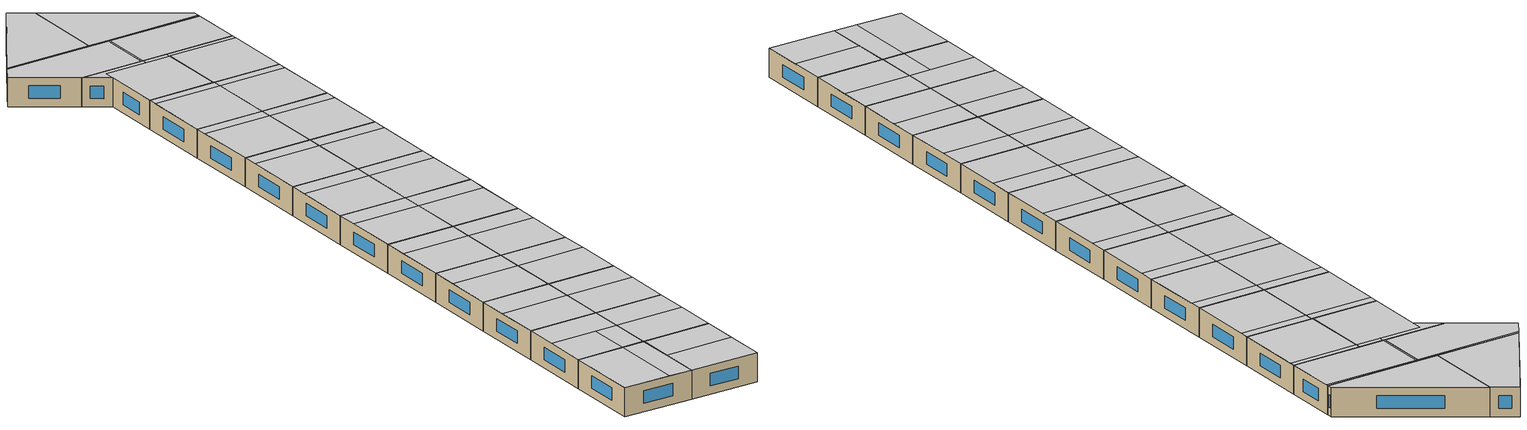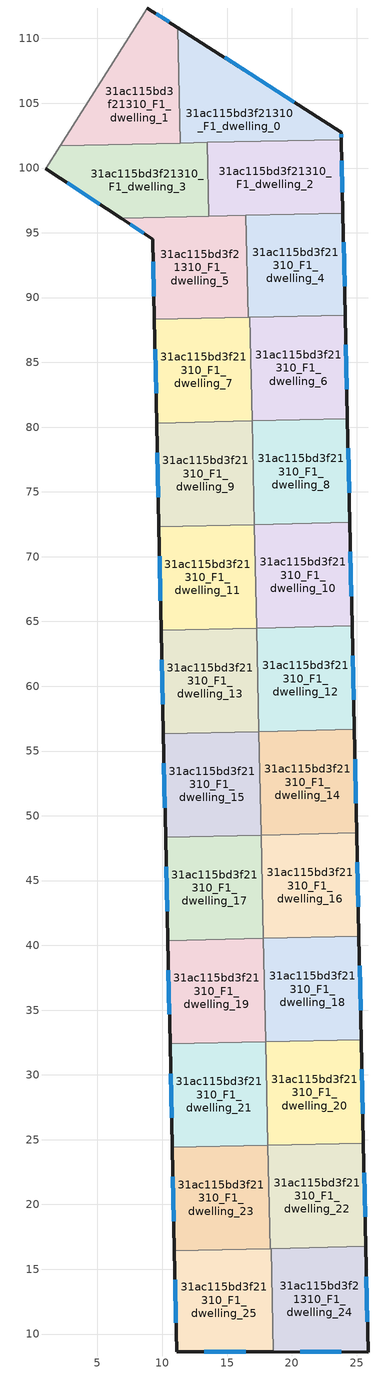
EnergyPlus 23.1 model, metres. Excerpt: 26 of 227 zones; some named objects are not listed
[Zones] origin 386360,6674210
31ac115bd3f21310_F1_dwelling_0
 floor to 31ac115bd3f21310_F0_dwelling_0 (EU_floor_Construction): 23.81,102.76 23.82,102.2 11.4,101.92 11.21,110.84 z3
 wall outside (EU_wall_Construction): 23.82,102.2 23.81,102.76 11.21,110.84 z3:6
 wall to 31ac115bd3f21310_F1_dwelling_1 (EU_wall_Construction): 11.21,110.84 11.4,101.92 z3:6
 wall to 31ac115bd3f21310_F1_dwelling_2 (EU_wall_Construction): 13.48,101.97 23.82,102.2 z3:6
 wall to 31ac115bd3f21310_F1_dwelling_3 (EU_wall_Construction): 11.4,101.92 13.48,101.97 z3:6
 window (EU_Window_Construction): 20.21,105.07 14.81,108.54 / 23.82,102.36 23.81,102.6 z3.86:5.14
 ceiling to 31ac115bd3f21310_F2_dwelling_0 (EU_floor_Construction): 23.82,102.2 23.81,102.76 11.24,110.82 11.44,101.93 z6
 ceiling to 31ac115bd3f21310_F2_dwelling_1 (EU_floor_Construction): 11.44,101.93 11.24,110.82 11.21,110.84 11.4,101.92 z6
31ac115bd3f21310_F1_dwelling_1
 floor to 31ac115bd3f21310_F0_dwelling_1 (EU_floor_Construction): 11.21,110.84 11.4,101.92 2.14,101.72 8.86,112.35 z3
 wall outside (EU_wall_Construction): 11.21,110.84 8.86,112.35 z3:6
 wall adiabatic (EU_wall_Construction): 8.86,112.35 2.14,101.72 z3:6
 wall to 31ac115bd3f21310_F1_dwelling_3 (EU_wall_Construction): 2.14,101.72 11.4,101.92 z3:6
 window (EU_Window_Construction): 10.54,111.28 9.53,111.92 z3.86:5.14
 ceiling to 31ac115bd3f21310_F2_dwelling_1 (EU_floor_Construction): 11.4,101.92 11.21,110.84 8.86,112.35 2.14,101.72 z6
31ac115bd3f21310_F1_dwelling_10
 floor to 31ac115bd3f21310_F0_dwelling_10 (EU_floor_Construction): 24.47,72.65 24.65,64.65 17.28,64.49 17.11,72.48 z3
 wall outside (EU_wall_Construction): 24.65,64.65 24.47,72.65 z3:6
 wall to 31ac115bd3f21310_F1_dwelling_11 (EU_wall_Construction): 17.11,72.48 17.28,64.49 z3:6
 wall to 31ac115bd3f21310_F1_dwelling_12 (EU_wall_Construction): 17.28,64.49 24.65,64.65 z3:6
 wall to 31ac115bd3f21310_F1_dwelling_8 (EU_wall_Construction): 24.47,72.65 17.11,72.48 z3:6
 window (EU_Window_Construction): 24.6,66.94 24.53,70.36 z3.86:5.14
 ceiling to 31ac115bd3f21310_F2_dwelling_10 (EU_floor_Construction): 24.65,64.65 24.51,71.05 17.14,70.88 17.28,64.49 z6
 ceiling to 31ac115bd3f21310_F2_dwelling_8 (EU_floor_Construction): 24.51,71.05 24.47,72.65 17.11,72.48 17.14,70.88 z6
31ac115bd3f21310_F1_dwelling_11
 floor to 31ac115bd3f21310_F0_dwelling_11 (EU_floor_Construction): 17.11,72.48 17.28,64.49 9.91,64.33 9.74,72.32 z3
 wall outside (EU_wall_Construction): 9.74,72.32 9.91,64.33 z3:6
 wall to 31ac115bd3f21310_F1_dwelling_9 (EU_wall_Construction): 17.11,72.48 9.74,72.32 z3:6
 wall to 31ac115bd3f21310_F1_dwelling_13 (EU_wall_Construction): 9.91,64.33 17.28,64.49 z3:6
 window (EU_Window_Construction): 9.79,70.04 9.86,66.61 z3.86:5.14
 ceiling to 31ac115bd3f21310_F2_dwelling_11 (EU_floor_Construction): 17.28,64.49 17.14,70.88 9.78,70.72 9.91,64.33 z6
 ceiling to 31ac115bd3f21310_F2_dwelling_9 (EU_floor_Construction): 17.14,70.88 17.11,72.48 9.74,72.32 9.78,70.72 z6
31ac115bd3f21310_F1_dwelling_12
 floor to 31ac115bd3f21310_F0_dwelling_12 (EU_floor_Construction): 24.65,64.65 24.83,56.66 17.46,56.5 17.28,64.49 z3
 wall outside (EU_wall_Construction): 24.83,56.66 24.65,64.65 z3:6
 wall to 31ac115bd3f21310_F1_dwelling_13 (EU_wall_Construction): 17.28,64.49 17.46,56.5 z3:6
 wall to 31ac115bd3f21310_F1_dwelling_14 (EU_wall_Construction): 17.46,56.5 24.83,56.66 z3:6
 window (EU_Window_Construction): 24.78,58.95 24.7,62.37 z3.86:5.14
 ceiling to 31ac115bd3f21310_F2_dwelling_12 (EU_floor_Construction): 24.83,56.66 24.69,62.74 17.32,62.57 17.46,56.5 z6
 ceiling to 31ac115bd3f21310_F2_dwelling_10 (EU_floor_Construction): 24.69,62.74 24.65,64.65 17.28,64.49 17.33,62.57 z6
31ac115bd3f21310_F1_dwelling_13
 floor to 31ac115bd3f21310_F0_dwelling_13 (EU_floor_Construction): 17.28,64.49 17.46,56.5 10.09,56.34 9.91,64.33 z3
 wall outside (EU_wall_Construction): 9.91,64.33 10.09,56.34 z3:6
 wall to 31ac115bd3f21310_F1_dwelling_15 (EU_wall_Construction): 10.09,56.34 17.46,56.5 z3:6
 window (EU_Window_Construction): 9.96,62.05 10.04,58.62 z3.86:5.14
 ceiling to 31ac115bd3f21310_F2_dwelling_13 (EU_floor_Construction): 17.46,56.5 17.32,62.57 9.95,62.41 10.09,56.34 z6
 ceiling to 31ac115bd3f21310_F2_dwelling_11 (EU_floor_Construction): 17.32,62.57 17.28,64.49 9.91,64.33 9.95,62.41 z6
31ac115bd3f21310_F1_dwelling_14
 floor to 31ac115bd3f21310_F0_dwelling_14 (EU_floor_Construction): 24.83,56.66 25.01,48.68 17.63,48.51 17.46,56.5 z3
 wall outside (EU_wall_Construction): 25.01,48.68 24.83,56.66 z3:6
 wall to 31ac115bd3f21310_F1_dwelling_15 (EU_wall_Construction): 17.46,56.5 17.63,48.51 25.01,48.68 z3:6
 window (EU_Window_Construction): 24.95,50.96 24.88,54.38 z3.86:5.14
 ceiling adiabatic (EU_roof_Construction): 25.01,48.68 24.88,54.43 17.5,54.26 17.63,48.51 z6
 ceiling to 31ac115bd3f21310_F2_dwelling_12 (EU_floor_Construction): 24.88,54.43 24.83,56.66 17.46,56.5 17.51,54.26 z6
31ac115bd3f21310_F1_dwelling_15
 floor to 31ac115bd3f21310_F0_dwelling_15 (EU_floor_Construction): 17.46,56.5 17.63,48.51 10.26,48.35 10.09,56.34 z3
 wall outside (EU_wall_Construction): 10.09,56.34 10.26,48.35 z3:6
 wall to 31ac115bd3f21310_F1_dwelling_16 (EU_wall_Construction): 17.63,48.51 25.01,48.68 z3:6
 wall to 31ac115bd3f21310_F1_dwelling_17 (EU_wall_Construction): 10.26,48.35 17.63,48.51 z3:6
 window (EU_Window_Construction): 10.13,54.06 10.21,50.63 z3.86:5.14
 ceiling to 31ac115bd3f21310_F2_dwelling_15 (EU_floor_Construction): 17.63,48.51 17.5,54.26 10.13,54.1 10.26,48.35 z6
 ceiling to 31ac115bd3f21310_F2_dwelling_13 (EU_floor_Construction): 17.5,54.26 17.46,56.5 10.09,56.34 10.13,54.1 z6
31ac115bd3f21310_F1_dwelling_16
 floor to 31ac115bd3f21310_F0_dwelling_16 (EU_floor_Construction): 25.01,48.68 25.18,40.69 17.81,40.53 17.63,48.51 z3
 wall outside (EU_wall_Construction): 25.18,40.69 25.01,48.68 z3:6
 wall to 31ac115bd3f21310_F1_dwelling_17 (EU_wall_Construction): 17.63,48.51 17.81,40.53 z3:6
 wall to 31ac115bd3f21310_F1_dwelling_18 (EU_wall_Construction): 17.81,40.53 25.18,40.69 z3:6
 window (EU_Window_Construction): 25.13,42.97 25.06,46.4 z3.86:5.14
 ceiling to 31ac115bd3f21310_F2_dwelling_16 (EU_floor_Construction): 25.18,40.69 25.06,46.12 17.69,45.96 17.81,40.53 z6
 ceiling to 31ac115bd3f21310_F2_dwelling_14 (EU_floor_Construction): 25.06,46.12 25.01,48.68 17.63,48.51 17.69,45.96 z6
31ac115bd3f21310_F1_dwelling_17
 floor to 31ac115bd3f21310_F0_dwelling_17 (EU_floor_Construction): 17.63,48.51 17.81,40.53 10.43,40.37 10.26,48.35 z3
 wall outside (EU_wall_Construction): 10.26,48.35 10.43,40.37 z3:6
 wall to 31ac115bd3f21310_F1_dwelling_19 (EU_wall_Construction): 10.43,40.37 17.8,40.53 z3:6
 window (EU_Window_Construction): 10.31,46.07 10.38,42.65 z3.86:5.14
 ceiling adiabatic (EU_roof_Construction): 17.81,40.53 17.68,45.96 10.31,45.8 10.43,40.37 z6
 ceiling to 31ac115bd3f21310_F2_dwelling_15 (EU_floor_Construction): 17.69,45.96 17.63,48.51 10.26,48.35 10.31,45.8 z6
31ac115bd3f21310_F1_dwelling_18
 floor to 31ac115bd3f21310_F0_dwelling_18 (EU_floor_Construction): 25.18,40.69 25.36,32.71 17.98,32.55 17.8,40.53 z3
 wall outside (EU_wall_Construction): 25.36,32.71 25.18,40.69 z3:6
 wall to 31ac115bd3f21310_F1_dwelling_19 (EU_wall_Construction): 17.8,40.53 17.98,32.55 z3:6
 wall to 31ac115bd3f21310_F1_dwelling_20 (EU_wall_Construction): 17.98,32.55 25.36,32.71 z3:6
 window (EU_Window_Construction): 25.31,34.99 25.23,38.41 z3.86:5.14
 ceiling to 31ac115bd3f21310_F2_dwelling_18 (EU_floor_Construction): 25.36,32.71 25.24,37.82 17.87,37.66 17.98,32.55 z6
 ceiling to 31ac115bd3f21310_F2_dwelling_16 (EU_floor_Construction): 25.24,37.82 25.18,40.69 17.81,40.53 17.87,37.66 z6
31ac115bd3f21310_F1_dwelling_19
 floor to 31ac115bd3f21310_F0_dwelling_19 (EU_floor_Construction): 17.8,40.53 17.98,32.55 10.6,32.38 10.43,40.37 z3
 wall outside (EU_wall_Construction): 10.43,40.37 10.6,32.38 z3:6
 wall to 31ac115bd3f21310_F1_dwelling_21 (EU_wall_Construction): 10.6,32.38 17.98,32.55 z3:6
 window (EU_Window_Construction): 10.48,38.09 10.55,34.67 z3.86:5.14
 ceiling to 31ac115bd3f21310_F2_dwelling_19 (EU_floor_Construction): 17.98,32.55 17.87,37.66 10.49,37.49 10.6,32.39 z6
 ceiling adiabatic (EU_roof_Construction): 17.87,37.66 17.8,40.53 10.43,40.37 10.49,37.49 z6
31ac115bd3f21310_F1_dwelling_2
 floor to 31ac115bd3f21310_F0_dwelling_2 (EU_floor_Construction): 23.82,102.2 23.95,96.5 13.61,96.28 13.48,101.97 z3
 wall outside (EU_wall_Construction): 23.95,96.5 23.82,102.2 z3:6
 wall to 31ac115bd3f21310_F1_dwelling_3 (EU_wall_Construction): 13.48,101.97 13.61,96.28 z3:6
 wall to 31ac115bd3f21310_F1_dwelling_4 (EU_wall_Construction): 16.46,96.34 23.95,96.5 z3:6
 wall to 31ac115bd3f21310_F1_dwelling_5 (EU_wall_Construction): 13.61,96.28 16.46,96.34 z3:6
 window (EU_Window_Construction): 23.91,98.13 23.86,100.57 z3.86:5.14
 ceiling to 31ac115bd3f21310_F2_dwelling_2 (EU_floor_Construction): 23.95,96.5 23.83,101.98 13.69,101.76 13.81,96.28 z6
 ceiling to 31ac115bd3f21310_F2_dwelling_0 (EU_floor_Construction): 23.83,101.98 23.82,102.2 13.48,101.97 13.49,101.75 z6
 ceiling to 31ac115bd3f21310_F2_dwelling_3 (EU_floor_Construction): 13.81,96.28 13.69,101.76 13.49,101.75 13.61,96.28 z6
31ac115bd3f21310_F1_dwelling_20
 floor to 31ac115bd3f21310_F0_dwelling_20 (EU_floor_Construction): 25.36,32.71 25.53,24.73 18.15,24.57 17.98,32.55 z3
 wall outside (EU_wall_Construction): 25.53,24.73 25.36,32.71 z3:6
 wall to 31ac115bd3f21310_F1_dwelling_21 (EU_wall_Construction): 17.98,32.55 18.15,24.57 z3:6
 wall to 31ac115bd3f21310_F1_dwelling_22 (EU_wall_Construction): 18.15,24.57 25.53,24.73 z3:6
 window (EU_Window_Construction): 25.48,27.01 25.41,30.43 z3.86:5.14
 ceiling to 31ac115bd3f21310_F2_dwelling_20 (EU_floor_Construction): 25.53,24.73 25.43,29.52 18.05,29.36 18.15,24.57 z6
 ceiling to 31ac115bd3f21310_F2_dwelling_18 (EU_floor_Construction): 25.43,29.52 25.36,32.71 17.98,32.55 18.05,29.36 z6
31ac115bd3f21310_F1_dwelling_21
 floor to 31ac115bd3f21310_F0_dwelling_21 (EU_floor_Construction): 17.98,32.55 18.15,24.57 10.77,24.41 10.6,32.38 z3
 wall outside (EU_wall_Construction): 10.6,32.38 10.77,24.41 z3:6
 wall to 31ac115bd3f21310_F1_dwelling_23 (EU_wall_Construction): 10.77,24.41 18.15,24.57 z3:6
 window (EU_Window_Construction): 10.65,30.11 10.72,26.69 z3.86:5.14
 ceiling to 31ac115bd3f21310_F2_dwelling_21 (EU_floor_Construction): 18.15,24.57 18.05,29.36 10.67,29.19 10.77,24.41 z6
 ceiling to 31ac115bd3f21310_F2_dwelling_19 (EU_floor_Construction): 18.05,29.36 17.98,32.55 10.6,32.39 10.67,29.19 z6
31ac115bd3f21310_F1_dwelling_22
 floor to 31ac115bd3f21310_F0_dwelling_22 (EU_floor_Construction): 25.53,24.73 25.71,16.76 18.33,16.59 18.15,24.57 z3
 wall outside (EU_wall_Construction): 25.71,16.76 25.53,24.73 z3:6
 wall to 31ac115bd3f21310_F1_dwelling_23 (EU_wall_Construction): 18.15,24.57 18.33,16.59 z3:6
 wall to 31ac115bd3f21310_F1_dwelling_24 (EU_wall_Construction): 18.41,16.6 25.71,16.76 z3:6
 wall to 31ac115bd3f21310_F1_dwelling_25 (EU_wall_Construction): 18.33,16.59 18.41,16.6 z3:6
 window (EU_Window_Construction): 25.66,19.04 25.58,22.45 z3.86:5.14
 ceiling to 31ac115bd3f21310_F2_dwelling_22 (EU_floor_Construction): 25.71,16.76 25.61,21.22 18.23,21.06 18.33,16.59 z6
 ceiling to 31ac115bd3f21310_F2_dwelling_20 (EU_floor_Construction): 25.61,21.22 25.53,24.73 18.15,24.57 18.23,21.06 z6
31ac115bd3f21310_F1_dwelling_23
 floor to 31ac115bd3f21310_F0_dwelling_23 (EU_floor_Construction): 18.15,24.57 18.33,16.59 10.94,16.43 10.77,24.41 z3
 wall outside (EU_wall_Construction): 10.77,24.41 10.94,16.43 z3:6
 wall to 31ac115bd3f21310_F1_dwelling_25 (EU_wall_Construction): 10.94,16.43 18.33,16.59 z3:6
 window (EU_Window_Construction): 10.82,22.13 10.89,18.71 z3.86:5.14
 ceiling to 31ac115bd3f21310_F2_dwelling_21 (EU_floor_Construction): 18.23,21.06 18.15,24.57 10.77,24.41 10.85,20.9 z6
 ceiling to 31ac115bd3f21310_F2_dwelling_24 (EU_floor_Construction): 15.91,16.54 15.81,21.01 10.85,20.9 10.94,16.43 z6
 ceiling to 31ac115bd3f21310_F2_dwelling_23 (EU_floor_Construction): 18.33,16.59 18.23,21.06 15.81,21.01 15.91,16.54 z6
31ac115bd3f21310_F1_dwelling_24
 floor to 31ac115bd3f21310_F0_dwelling_24 (EU_floor_Construction): 25.71,16.76 25.89,8.61 18.58,8.62 18.41,16.6 z3
 wall outside (EU_wall_Construction): 18.58,8.62 25.89,8.61 25.71,16.76 z3:6
 wall to 31ac115bd3f21310_F1_dwelling_25 (EU_wall_Construction): 18.41,16.6 18.58,8.62 z3:6
 window (EU_Window_Construction): 20.67,8.62 23.8,8.61 / 25.84,10.94 25.76,14.43 z3.86:5.14
 ceiling to 31ac115bd3f21310_F2_dwelling_23 (EU_floor_Construction): 25.89,8.61 25.79,12.93 18.49,12.77 18.58,8.62 z6
 ceiling to 31ac115bd3f21310_F2_dwelling_22 (EU_floor_Construction): 25.79,12.93 25.71,16.76 18.41,16.6 18.49,12.77 z6
31ac115bd3f21310_F1_dwelling_25
 floor to 31ac115bd3f21310_F0_dwelling_25 (EU_floor_Construction): 18.41,16.6 18.58,8.62 11.11,8.63 10.94,16.43 z3
 wall outside (EU_wall_Construction): 10.94,16.43 11.11,8.63 18.58,8.62 z3:6
 window (EU_Window_Construction): 13.24,8.63 16.45,8.62 / 10.99,14.2 11.06,10.86 z3.86:5.14
 ceiling to 31ac115bd3f21310_F2_dwelling_24 (EU_floor_Construction): 16.08,8.62 15.91,16.54 10.94,16.43 11.11,8.63 z6
 ceiling to 31ac115bd3f21310_F2_dwelling_23 (EU_floor_Construction): 18.58,8.62 18.49,12.77 18.41,12.77 18.33,16.59 15.91,16.54 16.08,8.62 z6
 ceiling to 31ac115bd3f21310_F2_dwelling_22 (EU_floor_Construction): 18.49,12.77 18.41,16.6 18.33,16.59 18.41,12.77 z6
31ac115bd3f21310_F1_dwelling_3
 floor to 31ac115bd3f21310_F0_dwelling_3 (EU_floor_Construction): 13.48,101.97 13.61,96.28 6.83,96.13 1.02,99.95 2.14,101.72 z3
 wall outside (EU_wall_Construction): 1.02,99.95 6.83,96.13 z3:6
 wall adiabatic (EU_wall_Construction): 2.14,101.72 1.02,99.95 z3:6
 wall to 31ac115bd3f21310_F1_dwelling_5 (EU_wall_Construction): 6.83,96.13 13.61,96.28 z3:6
 window (EU_Window_Construction): 2.68,98.86 5.17,97.22 z3.86:5.14
 ceiling to 31ac115bd3f21310_F2_dwelling_3 (EU_floor_Construction): 13.61,96.28 13.49,101.75 2,101.5 1.02,99.95 6.83,96.13 z6
 ceiling to 31ac115bd3f21310_F2_dwelling_1 (EU_floor_Construction): 11.45,101.71 11.44,101.93 2.14,101.72 2,101.5 z6
 ceiling to 31ac115bd3f21310_F2_dwelling_0 (EU_floor_Construction): 13.49,101.75 13.48,101.97 11.44,101.93 11.45,101.71 z6
31ac115bd3f21310_F1_dwelling_4
 floor to 31ac115bd3f21310_F0_dwelling_4 (EU_floor_Construction): 23.95,96.5 24.12,88.64 16.64,88.47 16.46,96.34 z3
 wall outside (EU_wall_Construction): 24.12,88.64 23.95,96.5 z3:6
 wall to 31ac115bd3f21310_F1_dwelling_5 (EU_wall_Construction): 16.46,96.34 16.64,88.47 z3:6
 wall to 31ac115bd3f21310_F1_dwelling_6 (EU_wall_Construction): 16.76,88.48 24.12,88.64 z3:6
 wall to 31ac115bd3f21310_F1_dwelling_7 (EU_wall_Construction): 16.64,88.47 16.76,88.48 z3:6
 window (EU_Window_Construction): 24.07,90.89 24,94.26 z3.86:5.14
 ceiling to 31ac115bd3f21310_F2_dwelling_4 (EU_floor_Construction): 24.12,88.64 23.96,95.94 16.55,95.78 16.71,88.47 z6
 ceiling to 31ac115bd3f21310_F2_dwelling_2 (EU_floor_Construction): 23.96,95.94 23.95,96.5 16.46,96.34 16.47,95.78 z6
 ceiling to 31ac115bd3f21310_F2_dwelling_5 (EU_floor_Construction): 16.71,88.47 16.55,95.78 16.47,95.78 16.63,88.47 z6
31ac115bd3f21310_F1_dwelling_5
 floor to 31ac115bd3f21310_F0_dwelling_5 (EU_floor_Construction): 16.46,96.34 16.64,88.47 9.4,88.31 9.27,94.52 6.83,96.13 z3
 wall outside (EU_wall_Construction): 6.83,96.13 9.27,94.52 9.4,88.31 z3:6
 wall to 31ac115bd3f21310_F1_dwelling_7 (EU_wall_Construction): 9.4,88.31 16.64,88.47 z3:6
 window (EU_Window_Construction): 9.3,92.75 9.36,90.09 / 7.52,95.67 8.57,94.98 z3.86:5.14
 ceiling to 31ac115bd3f21310_F2_dwelling_5 (EU_floor_Construction): 16.64,88.47 16.47,95.78 9.24,95.62 9.4,88.31 z6
 ceiling to 31ac115bd3f21310_F2_dwelling_2 (EU_floor_Construction): 16.47,95.78 16.46,96.34 13.81,96.28 13.82,95.72 z6
 ceiling to 31ac115bd3f21310_F2_dwelling_3 (EU_floor_Construction): 13.82,95.72 13.81,96.28 6.83,96.13 9.27,94.52 9.24,95.62 z6
 roof outside (EU_roof_Construction): 9.4,88.31 9.24,95.62 9.27,94.52 z6
31ac115bd3f21310_F1_dwelling_6
 floor to 31ac115bd3f21310_F0_dwelling_6 (EU_floor_Construction): 24.12,88.64 24.3,80.64 16.93,80.48 16.76,88.48 z3
 wall outside (EU_wall_Construction): 24.3,80.64 24.12,88.64 z3:6
 wall to 31ac115bd3f21310_F1_dwelling_7 (EU_wall_Construction): 16.76,88.48 16.93,80.48 z3:6
 wall to 31ac115bd3f21310_F1_dwelling_8 (EU_wall_Construction): 16.93,80.48 24.3,80.64 z3:6
 window (EU_Window_Construction): 24.25,82.93 24.17,86.35 z3.86:5.14
 ceiling to 31ac115bd3f21310_F2_dwelling_6 (EU_floor_Construction): 24.3,80.64 24.14,87.68 16.78,87.52 16.93,80.48 z6
 ceiling adiabatic (EU_roof_Construction): 24.14,87.68 24.12,88.64 16.76,88.48 16.78,87.52 z6
31ac115bd3f21310_F1_dwelling_7
 floor to 31ac115bd3f21310_F0_dwelling_7 (EU_floor_Construction): 16.76,88.48 16.93,80.48 9.57,80.32 9.4,88.31 z3
 wall outside (EU_wall_Construction): 9.4,88.31 9.57,80.32 z3:6
 wall to 31ac115bd3f21310_F1_dwelling_9 (EU_wall_Construction): 9.57,80.32 16.93,80.48 z3:6
 window (EU_Window_Construction): 9.45,86.03 9.52,82.6 z3.86:5.14
 ceiling to 31ac115bd3f21310_F2_dwelling_7 (EU_floor_Construction): 16.93,80.48 16.78,87.52 9.42,87.35 9.57,80.32 z6
 ceiling adiabatic (EU_roof_Construction): 16.93,80.48 16.76,88.48 9.4,88.31 9.49,83.92 9.42,87.35 16.78,87.52 z6
31ac115bd3f21310_F1_dwelling_8
 floor to 31ac115bd3f21310_F0_dwelling_8 (EU_floor_Construction): 24.3,80.64 24.47,72.65 17.11,72.48 16.93,80.48 z3
 wall outside (EU_wall_Construction): 24.47,72.65 24.3,80.64 z3:6
 wall to 31ac115bd3f21310_F1_dwelling_9 (EU_wall_Construction): 16.93,80.48 17.11,72.48 z3:6
 window (EU_Window_Construction): 24.42,74.93 24.35,78.36 z3.86:5.14
 ceiling to 31ac115bd3f21310_F2_dwelling_8 (EU_floor_Construction): 24.47,72.65 24.33,79.36 16.96,79.2 17.11,72.48 z6
 ceiling to 31ac115bd3f21310_F2_dwelling_6 (EU_floor_Construction): 24.33,79.36 24.3,80.64 16.93,80.48 16.96,79.2 z6
31ac115bd3f21310_F1_dwelling_9
 floor to 31ac115bd3f21310_F0_dwelling_9 (EU_floor_Construction): 16.93,80.48 17.11,72.48 9.74,72.32 9.57,80.32 z3
 wall outside (EU_wall_Construction): 9.57,80.32 9.74,72.32 z3:6
 window (EU_Window_Construction): 9.62,78.03 9.69,74.6 z3.86:5.14
 ceiling to 31ac115bd3f21310_F2_dwelling_9 (EU_floor_Construction): 17.11,72.48 16.96,79.2 9.6,79.04 9.74,72.32 z6
 ceiling to 31ac115bd3f21310_F2_dwelling_7 (EU_floor_Construction): 16.96,79.2 16.93,80.48 9.57,80.32 9.6,79.04 z6
[Building]
EU S2 Campaign: North Axis=0; Terrain=City; Solar Distribution=FullExterior
[Site:Location]
Helsinki-Vantaa.AP: Latitude=60.317; Longitude=24.963; Time Zone=2; Elevation=54.6
[SizingPeriod:WeatherFileDays]
AnnualSizingPeriod: Begin Month=1; Begin Day of Month=1; End Month=12; End Day of Month=31; Day of Week for Start Day=Monday; Use Weather File Daylight Saving Period=No; Use Weather File Rain and Snow Indicators=No
[MATERIAL]
EU_InternalMass_Material: Roughness=MediumRough; Thickness=0.1; Conductivity=1; Density=1800; Specific Heat=900; Thermal Absorptance=0.9; Solar Absorptance=0.7; Visible Absorptance=0.7
[MATERIAL:NOMASS] Roughness=MediumRough; Thermal Absorptance=0.9; Solar Absorptance=0.7; Visible Absorptance=0.7
Name | Thermal Resistance
EU_wall_NoMass | 1.10183
EU_roof_NoMass; EU_floor_NoMass | 1.70606
[WINDOWMATERIAL:SIMPLEGLAZINGSYSTEM]
EU_Window_SimpleGlazing: UFactor=3.11035; Solar Heat Gain Coefficient=0.8; Visible Transmittance=0.8
[CONSTRUCTION]
EU_wall_Construction: EU_wall_NoMass
EU_roof_Construction: EU_roof_NoMass
EU_floor_Construction: EU_floor_NoMass
EU_Window_Construction: EU_Window_SimpleGlazing
EU_InternalMass_Construction: EU_InternalMass_Material
[ZONE] Type=1; Multiplier=1; Ceiling Height=autocalculate; Floor Area=autocalculate; Part of Total Floor Area=Yes
Name | Volume
31ac115bd3f21310_F1_dwelling_0 | 176.755
31ac115bd3f21310_F1_dwelling_1; 31ac115bd3f21310_F1_dwelling_8 | 176.736
31ac115bd3f21310_F1_dwelling_10 | 176.742
31ac115bd3f21310_F1_dwelling_11 | 176.74
31ac115bd3f21310_F1_dwelling_12 | 176.758
31ac115bd3f21310_F1_dwelling_13 | 176.756
31ac115bd3f21310_F1_dwelling_14; 31ac115bd3f21310_F1_dwelling_25; 31ac115bd3f21310_F1_dwelling_7 | 176.752
31ac115bd3f21310_F1_dwelling_15 | 176.771
31ac115bd3f21310_F1_dwelling_16 | 176.768
31ac115bd3f21310_F1_dwelling_17; 31ac115bd3f21310_F1_dwelling_2 | 176.744
31ac115bd3f21310_F1_dwelling_18 | 176.75
31ac115bd3f21310_F1_dwelling_19 | 176.737
31ac115bd3f21310_F1_dwelling_20 | 176.731
31ac115bd3f21310_F1_dwelling_21; 31ac115bd3f21310_F1_dwelling_3 | 176.754
31ac115bd3f21310_F1_dwelling_22; 31ac115bd3f21310_F1_dwelling_9 | 176.747
31ac115bd3f21310_F1_dwelling_23 | 176.748
31ac115bd3f21310_F1_dwelling_24 | 176.746
31ac115bd3f21310_F1_dwelling_4 | 176.741
31ac115bd3f21310_F1_dwelling_5 | 176.782
31ac115bd3f21310_F1_dwelling_6 | 176.73
[INTERNALMASS] Construction=EU_InternalMass_Construction
Name | Zone or ZoneList | Surface Area
31ac115bd3f21310_F1_dwelling_0_EU_InternalMass | 31ac115bd3f21310_F1_dwelling_0 | 58.9141
31ac115bd3f21310_F1_dwelling_1_EU_InternalMass | 31ac115bd3f21310_F1_dwelling_1 | 58.9116
31ac115bd3f21310_F1_dwelling_2_EU_InternalMass | 31ac115bd3f21310_F1_dwelling_2 | 58.9162
31ac115bd3f21310_F1_dwelling_3_EU_InternalMass | 31ac115bd3f21310_F1_dwelling_3 | 58.9176
31ac115bd3f21310_F1_dwelling_4_EU_InternalMass | 31ac115bd3f21310_F1_dwelling_4 | 58.9155
31ac115bd3f21310_F1_dwelling_5_EU_InternalMass | 31ac115bd3f21310_F1_dwelling_5 | 58.9284
31ac115bd3f21310_F1_dwelling_6_EU_InternalMass | 31ac115bd3f21310_F1_dwelling_6 | 58.9122
31ac115bd3f21310_F1_dwelling_7_EU_InternalMass | 31ac115bd3f21310_F1_dwelling_7 | 58.9176
31ac115bd3f21310_F1_dwelling_8_EU_InternalMass | 31ac115bd3f21310_F1_dwelling_8 | 58.914
31ac115bd3f21310_F1_dwelling_9_EU_InternalMass | 31ac115bd3f21310_F1_dwelling_9 | 58.9157
31ac115bd3f21310_F1_dwelling_10_EU_InternalMass | 31ac115bd3f21310_F1_dwelling_10 | 58.9118
31ac115bd3f21310_F1_dwelling_11_EU_InternalMass | 31ac115bd3f21310_F1_dwelling_11 | 58.9155
31ac115bd3f21310_F1_dwelling_12_EU_InternalMass | 31ac115bd3f21310_F1_dwelling_12 | 58.919
31ac115bd3f21310_F1_dwelling_13_EU_InternalMass | 31ac115bd3f21310_F1_dwelling_13 | 58.9188
31ac115bd3f21310_F1_dwelling_14_EU_InternalMass | 31ac115bd3f21310_F1_dwelling_14 | 58.919
31ac115bd3f21310_F1_dwelling_15_EU_InternalMass | 31ac115bd3f21310_F1_dwelling_15 | 58.9292
31ac115bd3f21310_F1_dwelling_16_EU_InternalMass | 31ac115bd3f21310_F1_dwelling_16 | 58.9206
31ac115bd3f21310_F1_dwelling_17_EU_InternalMass | 31ac115bd3f21310_F1_dwelling_17 | 58.9144
31ac115bd3f21310_F1_dwelling_18_EU_InternalMass | 31ac115bd3f21310_F1_dwelling_18 | 58.9166
31ac115bd3f21310_F1_dwelling_19_EU_InternalMass | 31ac115bd3f21310_F1_dwelling_19 | 58.9141
31ac115bd3f21310_F1_dwelling_20_EU_InternalMass | 31ac115bd3f21310_F1_dwelling_20 | 58.9104
31ac115bd3f21310_F1_dwelling_21_EU_InternalMass | 31ac115bd3f21310_F1_dwelling_21 | 58.9158
31ac115bd3f21310_F1_dwelling_22_EU_InternalMass | 31ac115bd3f21310_F1_dwelling_22 | 58.9177
31ac115bd3f21310_F1_dwelling_23_EU_InternalMass | 31ac115bd3f21310_F1_dwelling_23 | 58.9157
31ac115bd3f21310_F1_dwelling_24_EU_InternalMass | 31ac115bd3f21310_F1_dwelling_24 | 58.9152
31ac115bd3f21310_F1_dwelling_25_EU_InternalMass | 31ac115bd3f21310_F1_dwelling_25 | 58.9186
[OTHEREQUIPMENT] Fuel Type=Electricity; Design Level Calculation Method=Watts/Area; Power per Zone Floor Area=1; Fraction Latent=0; Fraction Radiant=0; Fraction Lost=0; Carbon Dioxide Generation Rate=0; EndUse Subcategory=EU_Step8_InternalGains
Name | Zone or ZoneList or Space or SpaceList | Schedule
EU_Step8_InternalGain_31ac115bd3f21310_F1_dwelling_0_f000 | 31ac115bd3f21310_F1_dwelling_0 | EU_Step8_GainSchedule_31ac115bd3f21310_F1_dwelling_0_f000
EU_Step8_InternalGain_31ac115bd3f21310_F1_dwelling_1_f000 | 31ac115bd3f21310_F1_dwelling_1 | EU_Step8_GainSchedule_31ac115bd3f21310_F1_dwelling_1_f000
EU_Step8_InternalGain_31ac115bd3f21310_F1_dwelling_2_f000 | 31ac115bd3f21310_F1_dwelling_2 | EU_Step8_GainSchedule_31ac115bd3f21310_F1_dwelling_2_f000
EU_Step8_InternalGain_31ac115bd3f21310_F1_dwelling_3_f000 | 31ac115bd3f21310_F1_dwelling_3 | EU_Step8_GainSchedule_31ac115bd3f21310_F1_dwelling_3_f000
EU_Step8_InternalGain_31ac115bd3f21310_F1_dwelling_4_f000 | 31ac115bd3f21310_F1_dwelling_4 | EU_Step8_GainSchedule_31ac115bd3f21310_F1_dwelling_4_f000
EU_Step8_InternalGain_31ac115bd3f21310_F1_dwelling_5_f000 | 31ac115bd3f21310_F1_dwelling_5 | EU_Step8_GainSchedule_31ac115bd3f21310_F1_dwelling_5_f000
EU_Step8_InternalGain_31ac115bd3f21310_F1_dwelling_6_f000 | 31ac115bd3f21310_F1_dwelling_6 | EU_Step8_GainSchedule_31ac115bd3f21310_F1_dwelling_6_f000
EU_Step8_InternalGain_31ac115bd3f21310_F1_dwelling_7_f000 | 31ac115bd3f21310_F1_dwelling_7 | EU_Step8_GainSchedule_31ac115bd3f21310_F1_dwelling_7_f000
EU_Step8_InternalGain_31ac115bd3f21310_F1_dwelling_8_f000 | 31ac115bd3f21310_F1_dwelling_8 | EU_Step8_GainSchedule_31ac115bd3f21310_F1_dwelling_8_f000
EU_Step8_InternalGain_31ac115bd3f21310_F1_dwelling_9_f000 | 31ac115bd3f21310_F1_dwelling_9 | EU_Step8_GainSchedule_31ac115bd3f21310_F1_dwelling_9_f000
EU_Step8_InternalGain_31ac115bd3f21310_F1_dwelling_10_f000 | 31ac115bd3f21310_F1_dwelling_10 | EU_Step8_GainSchedule_31ac115bd3f21310_F1_dwelling_10_f000
EU_Step8_InternalGain_31ac115bd3f21310_F1_dwelling_11_f000 | 31ac115bd3f21310_F1_dwelling_11 | EU_Step8_GainSchedule_31ac115bd3f21310_F1_dwelling_11_f000
EU_Step8_InternalGain_31ac115bd3f21310_F1_dwelling_12_f000 | 31ac115bd3f21310_F1_dwelling_12 | EU_Step8_GainSchedule_31ac115bd3f21310_F1_dwelling_12_f000
EU_Step8_InternalGain_31ac115bd3f21310_F1_dwelling_13_f000 | 31ac115bd3f21310_F1_dwelling_13 | EU_Step8_GainSchedule_31ac115bd3f21310_F1_dwelling_13_f000
EU_Step8_InternalGain_31ac115bd3f21310_F1_dwelling_14_f000 | 31ac115bd3f21310_F1_dwelling_14 | EU_Step8_GainSchedule_31ac115bd3f21310_F1_dwelling_14_f000
EU_Step8_InternalGain_31ac115bd3f21310_F1_dwelling_15_f000 | 31ac115bd3f21310_F1_dwelling_15 | EU_Step8_GainSchedule_31ac115bd3f21310_F1_dwelling_15_f000
EU_Step8_InternalGain_31ac115bd3f21310_F1_dwelling_16_f000 | 31ac115bd3f21310_F1_dwelling_16 | EU_Step8_GainSchedule_31ac115bd3f21310_F1_dwelling_16_f000
EU_Step8_InternalGain_31ac115bd3f21310_F1_dwelling_17_f000 | 31ac115bd3f21310_F1_dwelling_17 | EU_Step8_GainSchedule_31ac115bd3f21310_F1_dwelling_17_f000
EU_Step8_InternalGain_31ac115bd3f21310_F1_dwelling_18_f000 | 31ac115bd3f21310_F1_dwelling_18 | EU_Step8_GainSchedule_31ac115bd3f21310_F1_dwelling_18_f000
EU_Step8_InternalGain_31ac115bd3f21310_F1_dwelling_19_f000 | 31ac115bd3f21310_F1_dwelling_19 | EU_Step8_GainSchedule_31ac115bd3f21310_F1_dwelling_19_f000
EU_Step8_InternalGain_31ac115bd3f21310_F1_dwelling_20_f000 | 31ac115bd3f21310_F1_dwelling_20 | EU_Step8_GainSchedule_31ac115bd3f21310_F1_dwelling_20_f000
EU_Step8_InternalGain_31ac115bd3f21310_F1_dwelling_21_f000 | 31ac115bd3f21310_F1_dwelling_21 | EU_Step8_GainSchedule_31ac115bd3f21310_F1_dwelling_21_f000
EU_Step8_InternalGain_31ac115bd3f21310_F1_dwelling_22_f000 | 31ac115bd3f21310_F1_dwelling_22 | EU_Step8_GainSchedule_31ac115bd3f21310_F1_dwelling_22_f000
EU_Step8_InternalGain_31ac115bd3f21310_F1_dwelling_23_f000 | 31ac115bd3f21310_F1_dwelling_23 | EU_Step8_GainSchedule_31ac115bd3f21310_F1_dwelling_23_f000
EU_Step8_InternalGain_31ac115bd3f21310_F1_dwelling_24_f000 | 31ac115bd3f21310_F1_dwelling_24 | EU_Step8_GainSchedule_31ac115bd3f21310_F1_dwelling_24_f000
EU_Step8_InternalGain_31ac115bd3f21310_F1_dwelling_25_f000 | 31ac115bd3f21310_F1_dwelling_25 | EU_Step8_GainSchedule_31ac115bd3f21310_F1_dwelling_25_f000
[ZONEVENTILATION:DESIGNFLOWRATE] Schedule=EU_AlwaysOn; Design Flow Rate Calculation Method=AirChanges/Hour; Air Changes per Hour=0.756316; Ventilation Type=Natural; Fan Pressure Rise=0; Fan Total Efficiency=1; Constant Term Coefficient=1; Temperature Term Coefficient=0; Velocity Term Coefficient=0; Velocity Squared Term Coefficient=0; Minimum Indoor Temperature=-100; Maximum Indoor Temperature=100; Delta Temperature=-100; Minimum Outdoor Temperature=-100; Maximum Outdoor Temperature=100; Maximum Wind Speed=40
Name | Zone or ZoneList or Space or SpaceList
EU_ConstantAir_31ac115bd3f21310_F1_dwelling_0 | 31ac115bd3f21310_F1_dwelling_0
EU_ConstantAir_31ac115bd3f21310_F1_dwelling_1 | 31ac115bd3f21310_F1_dwelling_1
EU_ConstantAir_31ac115bd3f21310_F1_dwelling_2 | 31ac115bd3f21310_F1_dwelling_2
EU_ConstantAir_31ac115bd3f21310_F1_dwelling_3 | 31ac115bd3f21310_F1_dwelling_3
EU_ConstantAir_31ac115bd3f21310_F1_dwelling_4 | 31ac115bd3f21310_F1_dwelling_4
EU_ConstantAir_31ac115bd3f21310_F1_dwelling_5 | 31ac115bd3f21310_F1_dwelling_5
EU_ConstantAir_31ac115bd3f21310_F1_dwelling_6 | 31ac115bd3f21310_F1_dwelling_6
EU_ConstantAir_31ac115bd3f21310_F1_dwelling_7 | 31ac115bd3f21310_F1_dwelling_7
EU_ConstantAir_31ac115bd3f21310_F1_dwelling_8 | 31ac115bd3f21310_F1_dwelling_8
EU_ConstantAir_31ac115bd3f21310_F1_dwelling_9 | 31ac115bd3f21310_F1_dwelling_9
EU_ConstantAir_31ac115bd3f21310_F1_dwelling_10 | 31ac115bd3f21310_F1_dwelling_10
EU_ConstantAir_31ac115bd3f21310_F1_dwelling_11 | 31ac115bd3f21310_F1_dwelling_11
EU_ConstantAir_31ac115bd3f21310_F1_dwelling_12 | 31ac115bd3f21310_F1_dwelling_12
EU_ConstantAir_31ac115bd3f21310_F1_dwelling_13 | 31ac115bd3f21310_F1_dwelling_13
EU_ConstantAir_31ac115bd3f21310_F1_dwelling_14 | 31ac115bd3f21310_F1_dwelling_14
EU_ConstantAir_31ac115bd3f21310_F1_dwelling_15 | 31ac115bd3f21310_F1_dwelling_15
EU_ConstantAir_31ac115bd3f21310_F1_dwelling_16 | 31ac115bd3f21310_F1_dwelling_16
EU_ConstantAir_31ac115bd3f21310_F1_dwelling_17 | 31ac115bd3f21310_F1_dwelling_17
EU_ConstantAir_31ac115bd3f21310_F1_dwelling_18 | 31ac115bd3f21310_F1_dwelling_18
EU_ConstantAir_31ac115bd3f21310_F1_dwelling_19 | 31ac115bd3f21310_F1_dwelling_19
EU_ConstantAir_31ac115bd3f21310_F1_dwelling_20 | 31ac115bd3f21310_F1_dwelling_20
EU_ConstantAir_31ac115bd3f21310_F1_dwelling_21 | 31ac115bd3f21310_F1_dwelling_21
EU_ConstantAir_31ac115bd3f21310_F1_dwelling_22 | 31ac115bd3f21310_F1_dwelling_22
EU_ConstantAir_31ac115bd3f21310_F1_dwelling_23 | 31ac115bd3f21310_F1_dwelling_23
EU_ConstantAir_31ac115bd3f21310_F1_dwelling_24 | 31ac115bd3f21310_F1_dwelling_24
EU_ConstantAir_31ac115bd3f21310_F1_dwelling_25 | 31ac115bd3f21310_F1_dwelling_25
[HVACTEMPLATE:ZONE:IDEALLOADSAIRSYSTEM] System Availability Schedule=EU_AlwaysOn; Maximum Heating Supply Air Temperature=50; Minimum Cooling Supply Air Temperature=13; Maximum Heating Supply Air Humidity Ratio=0.0156; Minimum Cooling Supply Air Humidity Ratio=0.0077; Heating Limit=NoLimit; Cooling Limit=NoLimit; Heating Availability Schedule=EU_AlwaysOn; Cooling Availability Schedule=EU_CoolingOff; Dehumidification Control Type=ConstantSensibleHeatRatio; Cooling Sensible Heat Ratio=0.7; Dehumidification Setpoint=60; Humidification Control Type=None; Humidification Setpoint=30; Outdoor Air Method=None; Outdoor Air Flow Rate per Person=0.00944; Outdoor Air Flow Rate per Zone Floor Area=0; Outdoor Air Flow Rate per Zone=0; Demand Controlled Ventilation Type=None; Outdoor Air Economizer Type=NoEconomizer; Heat Recovery Type=None; Sensible Heat Recovery Effectiveness=0.7; Latent Heat Recovery Effectiveness=0.65
Name | Template Thermostat
31ac115bd3f21310_F1_dwelling_0 | EU_HeatOnly_31ac115bd3f21310_F1_dwelling_0
31ac115bd3f21310_F1_dwelling_1 | EU_HeatOnly_31ac115bd3f21310_F1_dwelling_1
31ac115bd3f21310_F1_dwelling_2 | EU_HeatOnly_31ac115bd3f21310_F1_dwelling_2
31ac115bd3f21310_F1_dwelling_3 | EU_HeatOnly_31ac115bd3f21310_F1_dwelling_3
31ac115bd3f21310_F1_dwelling_4 | EU_HeatOnly_31ac115bd3f21310_F1_dwelling_4
31ac115bd3f21310_F1_dwelling_5 | EU_HeatOnly_31ac115bd3f21310_F1_dwelling_5
31ac115bd3f21310_F1_dwelling_6 | EU_HeatOnly_31ac115bd3f21310_F1_dwelling_6
31ac115bd3f21310_F1_dwelling_7 | EU_HeatOnly_31ac115bd3f21310_F1_dwelling_7
31ac115bd3f21310_F1_dwelling_8 | EU_HeatOnly_31ac115bd3f21310_F1_dwelling_8
31ac115bd3f21310_F1_dwelling_9 | EU_HeatOnly_31ac115bd3f21310_F1_dwelling_9
31ac115bd3f21310_F1_dwelling_10 | EU_HeatOnly_31ac115bd3f21310_F1_dwelling_10
31ac115bd3f21310_F1_dwelling_11 | EU_HeatOnly_31ac115bd3f21310_F1_dwelling_11
31ac115bd3f21310_F1_dwelling_12 | EU_HeatOnly_31ac115bd3f21310_F1_dwelling_12
31ac115bd3f21310_F1_dwelling_13 | EU_HeatOnly_31ac115bd3f21310_F1_dwelling_13
31ac115bd3f21310_F1_dwelling_14 | EU_HeatOnly_31ac115bd3f21310_F1_dwelling_14
31ac115bd3f21310_F1_dwelling_15 | EU_HeatOnly_31ac115bd3f21310_F1_dwelling_15
31ac115bd3f21310_F1_dwelling_16 | EU_HeatOnly_31ac115bd3f21310_F1_dwelling_16
31ac115bd3f21310_F1_dwelling_17 | EU_HeatOnly_31ac115bd3f21310_F1_dwelling_17
31ac115bd3f21310_F1_dwelling_18 | EU_HeatOnly_31ac115bd3f21310_F1_dwelling_18
31ac115bd3f21310_F1_dwelling_19 | EU_HeatOnly_31ac115bd3f21310_F1_dwelling_19
31ac115bd3f21310_F1_dwelling_20 | EU_HeatOnly_31ac115bd3f21310_F1_dwelling_20
31ac115bd3f21310_F1_dwelling_21 | EU_HeatOnly_31ac115bd3f21310_F1_dwelling_21
31ac115bd3f21310_F1_dwelling_22 | EU_HeatOnly_31ac115bd3f21310_F1_dwelling_22
31ac115bd3f21310_F1_dwelling_23 | EU_HeatOnly_31ac115bd3f21310_F1_dwelling_23
31ac115bd3f21310_F1_dwelling_24 | EU_HeatOnly_31ac115bd3f21310_F1_dwelling_24
31ac115bd3f21310_F1_dwelling_25 | EU_HeatOnly_31ac115bd3f21310_F1_dwelling_25
[SIZING:ZONE] Zone Cooling Design Supply Air Temperature Input Method=SupplyAirTemperature; Zone Cooling Design Supply Air Temperature=13; Zone Heating Design Supply Air Temperature Input Method=SupplyAirTemperature; Zone Heating Design Supply Air Temperature=50; Zone Cooling Design Supply Air Humidity Ratio=0.008; Zone Heating Design Supply Air Humidity Ratio=0.008; Cooling Design Air Flow Method=DesignDay; Cooling Design Air Flow Rate=0; Cooling Minimum Air Flow per Zone Floor Area=0.000762; Cooling Minimum Air Flow=0; Cooling Minimum Air Flow Fraction=0.2; Heating Design Air Flow Method=DesignDay; Heating Design Air Flow Rate=0; Heating Maximum Air Flow per Zone Floor Area=0.002032; Heating Maximum Air Flow=0.141576; Heating Maximum Air Flow Fraction=0.3; Account for Dedicated Outdoor Air System=No; Dedicated Outdoor Air System Control Strategy=NeutralSupplyAir; Dedicated Outdoor Air Low Setpoint Temperature for Design=autosize; Dedicated Outdoor Air High Setpoint Temperature for Design=autosize; Zone Load Sizing Method=Sensible Load Only No Latent Load; Zone Latent Cooling Design Supply Air Humidity Ratio Input Method=HumidityRatioDifference; Zone Cooling Design Supply Air Humidity Ratio Difference=0.005; Zone Latent Heating Design Supply Air Humidity Ratio Input Method=HumidityRatioDifference; Zone Humidification Design Supply Air Humidity Ratio Difference=0.005
31ac115bd3f21310_F1_dwelling_0; 31ac115bd3f21310_F1_dwelling_1; 31ac115bd3f21310_F1_dwelling_2; 31ac115bd3f21310_F1_dwelling_3; 31ac115bd3f21310_F1_dwelling_4; 31ac115bd3f21310_F1_dwelling_5; 31ac115bd3f21310_F1_dwelling_6; 31ac115bd3f21310_F1_dwelling_7; 31ac115bd3f21310_F1_dwelling_8; 31ac115bd3f21310_F1_dwelling_9; 31ac115bd3f21310_F1_dwelling_10; 31ac115bd3f21310_F1_dwelling_11; 31ac115bd3f21310_F1_dwelling_12; 31ac115bd3f21310_F1_dwelling_13; 31ac115bd3f21310_F1_dwelling_14; 31ac115bd3f21310_F1_dwelling_15; 31ac115bd3f21310_F1_dwelling_16; 31ac115bd3f21310_F1_dwelling_17; 31ac115bd3f21310_F1_dwelling_18; 31ac115bd3f21310_F1_dwelling_19; 31ac115bd3f21310_F1_dwelling_20; 31ac115bd3f21310_F1_dwelling_21; 31ac115bd3f21310_F1_dwelling_22; 31ac115bd3f21310_F1_dwelling_23; 31ac115bd3f21310_F1_dwelling_24; 31ac115bd3f21310_F1_dwelling_25
[SCHEDULE:CONSTANT]
Name | Hourly Value
EU_AlwaysOn | 1
EU_CoolingOff | 0
[SCHEDULE:FILE] Column Number=1; Rows to Skip at Top=0; Number of Hours of Data=8760; Column Separator=Comma; Interpolate to Timestep=No; Minutes per Item=60; Adjust Schedule for Daylight Savings=Yes
Name | File
EU_Step8_GainSchedule_31ac115bd3f21310_F1_dwelling_0_f000 | ../../schedules/31ac115bd3f21310/31ac115bd3f21310_F1_dwelling_0_f000_gain.csv
EU_Step8_GainSchedule_31ac115bd3f21310_F1_dwelling_1_f000 | ../../schedules/31ac115bd3f21310/31ac115bd3f21310_F1_dwelling_1_f000_gain.csv
EU_Step8_GainSchedule_31ac115bd3f21310_F1_dwelling_2_f000 | ../../schedules/31ac115bd3f21310/31ac115bd3f21310_F1_dwelling_2_f000_gain.csv
EU_Step8_GainSchedule_31ac115bd3f21310_F1_dwelling_3_f000 | ../../schedules/31ac115bd3f21310/31ac115bd3f21310_F1_dwelling_3_f000_gain.csv
EU_Step8_GainSchedule_31ac115bd3f21310_F1_dwelling_4_f000 | ../../schedules/31ac115bd3f21310/31ac115bd3f21310_F1_dwelling_4_f000_gain.csv
EU_Step8_GainSchedule_31ac115bd3f21310_F1_dwelling_5_f000 | ../../schedules/31ac115bd3f21310/31ac115bd3f21310_F1_dwelling_5_f000_gain.csv
EU_Step8_GainSchedule_31ac115bd3f21310_F1_dwelling_6_f000 | ../../schedules/31ac115bd3f21310/31ac115bd3f21310_F1_dwelling_6_f000_gain.csv
EU_Step8_GainSchedule_31ac115bd3f21310_F1_dwelling_7_f000 | ../../schedules/31ac115bd3f21310/31ac115bd3f21310_F1_dwelling_7_f000_gain.csv
EU_Step8_GainSchedule_31ac115bd3f21310_F1_dwelling_8_f000 | ../../schedules/31ac115bd3f21310/31ac115bd3f21310_F1_dwelling_8_f000_gain.csv
EU_Step8_GainSchedule_31ac115bd3f21310_F1_dwelling_9_f000 | ../../schedules/31ac115bd3f21310/31ac115bd3f21310_F1_dwelling_9_f000_gain.csv
EU_Step8_GainSchedule_31ac115bd3f21310_F1_dwelling_10_f000 | ../../schedules/31ac115bd3f21310/31ac115bd3f21310_F1_dwelling_10_f000_gain.csv
EU_Step8_GainSchedule_31ac115bd3f21310_F1_dwelling_11_f000 | ../../schedules/31ac115bd3f21310/31ac115bd3f21310_F1_dwelling_11_f000_gain.csv
EU_Step8_GainSchedule_31ac115bd3f21310_F1_dwelling_12_f000 | ../../schedules/31ac115bd3f21310/31ac115bd3f21310_F1_dwelling_12_f000_gain.csv
EU_Step8_GainSchedule_31ac115bd3f21310_F1_dwelling_13_f000 | ../../schedules/31ac115bd3f21310/31ac115bd3f21310_F1_dwelling_13_f000_gain.csv
EU_Step8_GainSchedule_31ac115bd3f21310_F1_dwelling_14_f000 | ../../schedules/31ac115bd3f21310/31ac115bd3f21310_F1_dwelling_14_f000_gain.csv
EU_Step8_GainSchedule_31ac115bd3f21310_F1_dwelling_15_f000 | ../../schedules/31ac115bd3f21310/31ac115bd3f21310_F1_dwelling_15_f000_gain.csv
EU_Step8_GainSchedule_31ac115bd3f21310_F1_dwelling_16_f000 | ../../schedules/31ac115bd3f21310/31ac115bd3f21310_F1_dwelling_16_f000_gain.csv
EU_Step8_GainSchedule_31ac115bd3f21310_F1_dwelling_17_f000 | ../../schedules/31ac115bd3f21310/31ac115bd3f21310_F1_dwelling_17_f000_gain.csv
EU_Step8_GainSchedule_31ac115bd3f21310_F1_dwelling_18_f000 | ../../schedules/31ac115bd3f21310/31ac115bd3f21310_F1_dwelling_18_f000_gain.csv
EU_Step8_GainSchedule_31ac115bd3f21310_F1_dwelling_19_f000 | ../../schedules/31ac115bd3f21310/31ac115bd3f21310_F1_dwelling_19_f000_gain.csv
EU_Step8_GainSchedule_31ac115bd3f21310_F1_dwelling_20_f000 | ../../schedules/31ac115bd3f21310/31ac115bd3f21310_F1_dwelling_20_f000_gain.csv
EU_Step8_GainSchedule_31ac115bd3f21310_F1_dwelling_21_f000 | ../../schedules/31ac115bd3f21310/31ac115bd3f21310_F1_dwelling_21_f000_gain.csv
EU_Step8_GainSchedule_31ac115bd3f21310_F1_dwelling_22_f000 | ../../schedules/31ac115bd3f21310/31ac115bd3f21310_F1_dwelling_22_f000_gain.csv
EU_Step8_GainSchedule_31ac115bd3f21310_F1_dwelling_23_f000 | ../../schedules/31ac115bd3f21310/31ac115bd3f21310_F1_dwelling_23_f000_gain.csv
EU_Step8_GainSchedule_31ac115bd3f21310_F1_dwelling_24_f000 | ../../schedules/31ac115bd3f21310/31ac115bd3f21310_F1_dwelling_24_f000_gain.csv
EU_Step8_GainSchedule_31ac115bd3f21310_F1_dwelling_25_f000 | ../../schedules/31ac115bd3f21310/31ac115bd3f21310_F1_dwelling_25_f000_gain.csv
